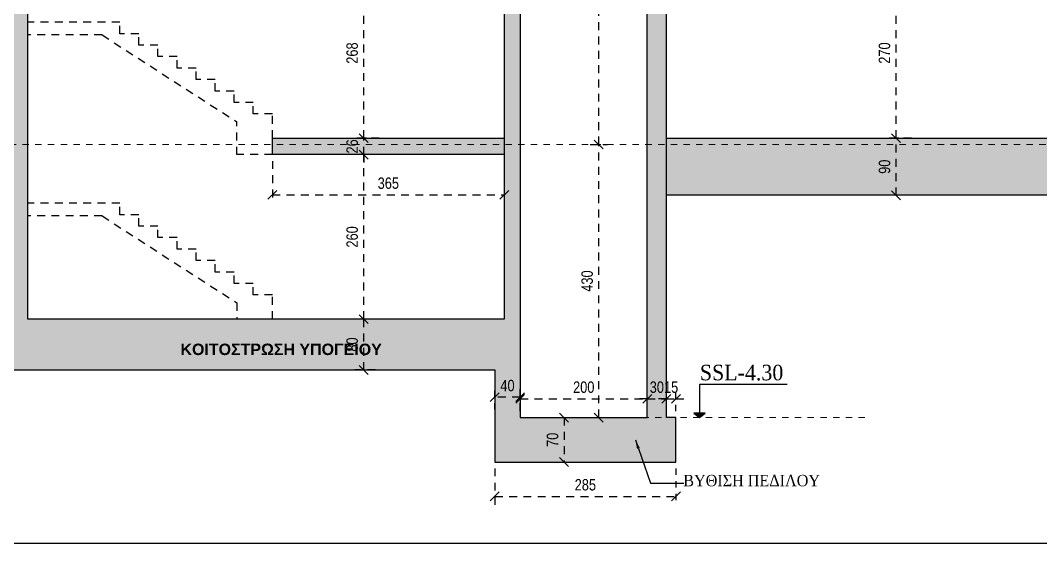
# Model space of a CAD drawing. Header units: millimetres. Extents: x -2171 to 1563, y -1758 to -1505.
# Drawn here: x 955.69 to 971.75, y -1630.9 to -1622.66 of the extents above; entities that cross this region are included whole.
import ezdxf
from ezdxf.enums import TextEntityAlignment as Align

# ---------------------------------------------------------------- set-up
doc = ezdxf.new("R2010")
doc.units = ezdxf.units.MM
doc.header["$PDMODE"] = 32
for name, pattern in [('DASHED2', [0.375, 0.25, -0.125]), ('DOT', [0.025, 0, -0.025]), ('HIDDEN', [0.375, 0.25, -0.125]), ('HIDDEN2', [0.1875, 0.125, -0.0625])]:
    doc.linetypes.add(name, pattern=pattern)
doc.layers.get('Defpoints').update_dxf_attribs({"color": 6})
for name, color, linetype in [('-S_TEXT', 3, 'Continuous'), ('AM_5', 7, 'Continuous'), ('Sect_Dim', 7, 'Continuous'), ('Sect_Fill', 7, 'Continuous'), ('Sect_Line_Bold', 7, 'Continuous'), ('STAIRS', 9, 'Continuous'), ('Text_Beam_Foundation', 7, 'Continuous')]:
    doc.layers.add(name, color=color, linetype=linetype)
doc.layers.add('A-ANNO-DIMS', color=1, linetype='Continuous', lineweight=9)
doc.styles.add('1-100', font='arial.ttf', dxfattribs={"width": 0.8})
doc.styles.add('S1TmsNwRmn11_b_934_161', font='times.ttf', dxfattribs={"width": 0.933629, "height": 0.001087})
doc.styles.get("Standard").update_dxf_attribs({"font": 'tahoma.ttf'})
doc.dimstyles.new('Copy of 1-100', dxfattribs={"dimtxt": 0.18, "dimasz": 0.14, "dimexe": 0.14, "dimexo": 0.1, "dimgap": 0.09, "dimtad": 1, "dimdec": 0, "dimlfac": 100, "dimrnd": 5, "dimzin": 5, "dimdsep": 46, "dimtxsty": '1-100', "dimblk": 'OBLIQUE', "dimcen": 0.09, "dimclrd": 1, "dimclre": 1, "dimclrt": 2, "dimadec": 0, "dimazin": 0, "dimtfac": 1, "dimtdec": 0, "dimtix": 1, "dimtmove": 2, "dimatfit": 3, "dimfxl": 5, "dimfxlon": 1, "dimtolj": 1, "dimtzin": 5, "dimarcsym": 0})

# ---------------------------------------------------------------- blocks, each defined once
blk = doc.blocks.new('_Oblique')
at = {"color": 0, "linetype": 'ByBlock', "lineweight": -2}
blk.add_line((-0.5, -0.5), (0.5, 0.5), dxfattribs=at)
blk = doc.blocks.new('*D917')
at = {"layer": 'AM_5', "color": 1, "linetype": 'DASHED2', "lineweight": -2, "ltscale": 0.5, "transparency": 16777216}
for p, q in [((961.095, -1624.514), (961.095, -1624.374)), ((961.095, -1624.774), (961.095, -1624.514)), ((961.095, -1624.774), (961.095, -1624.914))]:
    blk.add_line(p, q, dxfattribs=at)
at = {"layer": 'AM_5', "color": 1, "linetype": 'HIDDEN2', "lineweight": -2, "ltscale": 0.5, "transparency": 16777216}
blk.add_line((961.337, -1624.514), (960.955, -1624.514), dxfattribs=at)
at = {"layer": 'AM_5', "color": 1, "linetype": 'HIDDEN', "lineweight": -2, "ltscale": 0.5, "transparency": 16777216}
blk.add_line((961.287, -1624.774), (960.955, -1624.774), dxfattribs=at)
at = {"layer": 'Defpoints', "color": 0, "ltscale": 0.5, "transparency": 16777216}
for p in [(961.095, -1624.514), (961.437, -1624.514), (961.387, -1624.774)]:
    blk.add_point(p, dxfattribs=at)
at = {"layer": 'AM_5', "color": 1, "lineweight": -2, "ltscale": 0.5, "transparency": 16777216, "xscale": 0.14, "yscale": 0.14, "zscale": 0.14}
for p, rotation in [((961.095, -1624.514), 270), ((961.095, -1624.774), 90)]:
    blk.add_blockref('_Oblique', p, dxfattribs=dict(at, rotation=rotation))
at = {"layer": 'AM_5', "color": 2, "ltscale": 0.5, "transparency": 16777216, "insert": (960.913, -1624.644), "char_height": 0.18, "attachment_point": 5, "rotation": 90, "style": '1-100'}
blk.add_mtext('\\A1;26', dxfattribs=at)
blk = doc.blocks.new('*D918')
at = {"layer": 'AM_5', "color": 1, "linetype": 'HIDDEN2', "lineweight": -2, "ltscale": 0.5, "transparency": 16777216}
blk.add_line((961.195, -1621.834), (960.955, -1621.834), dxfattribs=at)
at = {"layer": 'AM_5', "color": 1, "linetype": 'DASHED2', "lineweight": -2, "ltscale": 0.5, "transparency": 16777216}
blk.add_line((961.095, -1624.514), (961.095, -1621.834), dxfattribs=at)
at = {"layer": 'AM_5', "color": 1, "linetype": 'HIDDEN', "lineweight": -2, "ltscale": 0.5, "transparency": 16777216}
blk.add_line((961.337, -1624.514), (960.955, -1624.514), dxfattribs=at)
at = {"layer": 'Defpoints', "color": 0, "ltscale": 0.5, "transparency": 16777216}
for p in [(961.095, -1621.834), (961.295, -1621.834), (961.437, -1624.514)]:
    blk.add_point(p, dxfattribs=at)
at = {"layer": 'AM_5', "color": 1, "lineweight": -2, "ltscale": 0.5, "transparency": 16777216, "xscale": 0.14, "yscale": 0.14, "zscale": 0.14}
for p, rotation in [((961.095, -1621.834), 90), ((961.095, -1624.514), 270)]:
    blk.add_blockref('_Oblique', p, dxfattribs=dict(at, rotation=rotation))
at = {"layer": 'AM_5', "color": 2, "ltscale": 0.5, "transparency": 16777216, "insert": (960.913, -1623.174), "char_height": 0.18, "attachment_point": 5, "rotation": 90, "style": '1-100'}
blk.add_mtext('\\A1;268', dxfattribs=at)
blk = doc.blocks.new('*D1007')
at = {"layer": 'AM_5', "color": 1, "linetype": 'HIDDEN', "lineweight": -2, "ltscale": 0.5, "transparency": 16777216}
blk.add_line((963.657, -1628.914), (964.388, -1628.914), dxfattribs=at)
at = {"layer": 'AM_5', "color": 1, "linetype": 'DASHED2', "lineweight": -2, "ltscale": 0.5, "transparency": 16777216}
blk.add_line((964.248, -1628.914), (964.248, -1629.614), dxfattribs=at)
at = {"layer": 'AM_5', "color": 1, "linetype": 'HIDDEN2', "lineweight": -2, "ltscale": 0.5, "transparency": 16777216}
blk.add_line((964.1, -1629.614), (964.388, -1629.614), dxfattribs=at)
at = {"layer": 'Defpoints', "color": 0, "ltscale": 0.5, "transparency": 16777216}
for p in [(963.557, -1628.914), (964, -1629.614), (964.248, -1629.614)]:
    blk.add_point(p, dxfattribs=at)
at = {"layer": 'AM_5', "color": 1, "lineweight": -2, "ltscale": 0.5, "transparency": 16777216, "xscale": 0.14, "yscale": 0.14, "zscale": 0.14}
for p, rotation in [((964.248, -1628.914), 90), ((964.248, -1629.614), 270)]:
    blk.add_blockref('_Oblique', p, dxfattribs=dict(at, rotation=rotation))
at = {"layer": 'AM_5', "color": 2, "ltscale": 0.5, "transparency": 16777216, "insert": (964.066, -1629.264), "char_height": 0.18, "attachment_point": 5, "rotation": 90, "style": '1-100'}
blk.add_mtext('\\A1;70', dxfattribs=at)
blk = doc.blocks.new('*D1008')
at = {"layer": 'AM_5', "color": 1, "linetype": 'HIDDEN', "lineweight": -2, "ltscale": 0.5, "transparency": 16777216}
blk.add_line((963.157, -1629.714), (963.157, -1630.294), dxfattribs=at)
at = {"layer": 'AM_5', "color": 1, "linetype": 'HIDDEN2', "lineweight": -2, "ltscale": 0.5, "transparency": 16777216}
blk.add_line((966.007, -1629.714), (966.007, -1630.294), dxfattribs=at)
at = {"layer": 'AM_5', "color": 1, "linetype": 'DASHED2', "lineweight": -2, "ltscale": 0.5, "transparency": 16777216}
blk.add_line((963.157, -1630.154), (966.007, -1630.154), dxfattribs=at)
at = {"layer": 'Defpoints', "color": 0, "ltscale": 0.5, "transparency": 16777216}
for p in [(963.157, -1629.614), (966.007, -1629.614), (966.007, -1630.154)]:
    blk.add_point(p, dxfattribs=at)
at = {"layer": 'AM_5', "color": 1, "lineweight": -2, "ltscale": 0.5, "transparency": 16777216, "xscale": 0.14, "yscale": 0.14, "zscale": 0.14, "rotation": 180}
blk.add_blockref('_Oblique', (963.157, -1630.154), dxfattribs=at)
at = {"layer": 'AM_5', "color": 1, "lineweight": -2, "ltscale": 0.5, "transparency": 16777216, "xscale": 0.14, "yscale": 0.14, "zscale": 0.14}
blk.add_blockref('_Oblique', (966.007, -1630.154), dxfattribs=at)
at = {"layer": 'AM_5', "color": 2, "ltscale": 0.5, "transparency": 16777216, "insert": (964.582, -1629.973), "char_height": 0.18, "attachment_point": 5, "style": '1-100'}
blk.add_mtext('\\A1;285', dxfattribs=at)
blk = doc.blocks.new('*D2197')
at = {"layer": 'AM_5', "color": 1, "linetype": 'HIDDEN2', "lineweight": -2, "ltscale": 0.5, "transparency": 16777216}
blk.add_line((961.28, -1627.364), (960.955, -1627.364), dxfattribs=at)
at = {"layer": 'AM_5', "color": 1, "linetype": 'DASHED2', "lineweight": -2, "ltscale": 0.5, "transparency": 16777216}
blk.add_line((961.095, -1628.164), (961.095, -1627.364), dxfattribs=at)
at = {"layer": 'AM_5', "color": 1, "linetype": 'HIDDEN', "lineweight": -2, "ltscale": 0.5, "transparency": 16777216}
blk.add_line((961.28, -1628.164), (960.955, -1628.164), dxfattribs=at)
at = {"layer": 'Defpoints', "color": 0, "ltscale": 0.5, "transparency": 16777216}
for p in [(961.095, -1627.364), (961.38, -1627.364), (961.38, -1628.164)]:
    blk.add_point(p, dxfattribs=at)
at = {"layer": 'AM_5', "color": 1, "lineweight": -2, "ltscale": 0.5, "transparency": 16777216, "xscale": 0.14, "yscale": 0.14, "zscale": 0.14}
for p, rotation in [((961.095, -1627.364), 90), ((961.095, -1628.164), 270)]:
    blk.add_blockref('_Oblique', p, dxfattribs=dict(at, rotation=rotation))
at = {"layer": 'AM_5', "color": 2, "ltscale": 0.5, "transparency": 16777216, "insert": (960.913, -1627.764), "char_height": 0.18, "attachment_point": 5, "rotation": 90, "style": '1-100'}
blk.add_mtext('\\A1;80', dxfattribs=at)
blk = doc.blocks.new('*D1010')
at = {"layer": 'AM_5', "color": 1, "linetype": 'HIDDEN2', "lineweight": -2, "ltscale": 0.5, "transparency": 16777216}
blk.add_line((961.287, -1624.774), (960.955, -1624.774), dxfattribs=at)
at = {"layer": 'AM_5', "color": 1, "linetype": 'DASHED2', "lineweight": -2, "ltscale": 0.5, "transparency": 16777216}
blk.add_line((961.095, -1627.364), (961.095, -1624.774), dxfattribs=at)
at = {"layer": 'AM_5', "color": 1, "linetype": 'HIDDEN', "lineweight": -2, "ltscale": 0.5, "transparency": 16777216}
blk.add_line((961.28, -1627.364), (960.955, -1627.364), dxfattribs=at)
at = {"layer": 'Defpoints', "color": 0, "ltscale": 0.5, "transparency": 16777216}
for p in [(961.095, -1624.774), (961.387, -1624.774), (961.38, -1627.364)]:
    blk.add_point(p, dxfattribs=at)
at = {"layer": 'AM_5', "color": 1, "lineweight": -2, "ltscale": 0.5, "transparency": 16777216, "xscale": 0.14, "yscale": 0.14, "zscale": 0.14}
for p, rotation in [((961.095, -1624.774), 90), ((961.095, -1627.364), 270)]:
    blk.add_blockref('_Oblique', p, dxfattribs=dict(at, rotation=rotation))
at = {"layer": 'AM_5', "color": 2, "ltscale": 0.5, "transparency": 16777216, "insert": (960.913, -1626.069), "char_height": 0.18, "attachment_point": 5, "rotation": 90, "style": '1-100'}
blk.add_mtext('\\A1;260', dxfattribs=at)
blk = doc.blocks.new('*D2198')
at = {"layer": 'AM_5', "color": 1, "linetype": 'HIDDEN2', "lineweight": -2, "ltscale": 0.5, "transparency": 16777216}
blk.add_line((969.714, -1624.514), (969.332, -1624.514), dxfattribs=at)
at = {"layer": 'AM_5', "color": 1, "linetype": 'DASHED2', "lineweight": -2, "ltscale": 0.5, "transparency": 16777216}
blk.add_line((969.472, -1625.414), (969.472, -1624.514), dxfattribs=at)
at = {"layer": 'AM_5', "color": 1, "linetype": 'HIDDEN', "lineweight": -2, "ltscale": 0.5, "transparency": 16777216}
blk.add_line((969.664, -1625.414), (969.332, -1625.414), dxfattribs=at)
at = {"layer": 'Defpoints', "color": 0, "ltscale": 0.5, "transparency": 16777216}
for p in [(969.472, -1624.514), (969.814, -1624.514), (969.764, -1625.414)]:
    blk.add_point(p, dxfattribs=at)
at = {"layer": 'AM_5', "color": 1, "lineweight": -2, "ltscale": 0.5, "transparency": 16777216, "xscale": 0.14, "yscale": 0.14, "zscale": 0.14}
for p, rotation in [((969.472, -1624.514), 90), ((969.472, -1625.414), 270)]:
    blk.add_blockref('_Oblique', p, dxfattribs=dict(at, rotation=rotation))
at = {"layer": 'AM_5', "color": 2, "ltscale": 0.5, "transparency": 16777216, "insert": (969.29, -1624.964), "char_height": 0.18, "attachment_point": 5, "rotation": 90, "style": '1-100'}
blk.add_mtext('\\A1;90', dxfattribs=at)
blk = doc.blocks.new('*D1011')
at = {"layer": 'AM_5', "color": 1, "linetype": 'HIDDEN2', "lineweight": -2, "ltscale": 0.5, "transparency": 16777216}
blk.add_line((969.571, -1621.834), (969.332, -1621.834), dxfattribs=at)
at = {"layer": 'AM_5', "color": 1, "linetype": 'DASHED2', "lineweight": -2, "ltscale": 0.5, "transparency": 16777216}
blk.add_line((969.472, -1624.514), (969.472, -1621.834), dxfattribs=at)
at = {"layer": 'AM_5', "color": 1, "linetype": 'HIDDEN', "lineweight": -2, "ltscale": 0.5, "transparency": 16777216}
blk.add_line((969.714, -1624.514), (969.332, -1624.514), dxfattribs=at)
at = {"layer": 'Defpoints', "color": 0, "ltscale": 0.5, "transparency": 16777216}
for p in [(969.472, -1621.834), (969.671, -1621.834), (969.814, -1624.514)]:
    blk.add_point(p, dxfattribs=at)
at = {"layer": 'AM_5', "color": 1, "lineweight": -2, "ltscale": 0.5, "transparency": 16777216, "xscale": 0.14, "yscale": 0.14, "zscale": 0.14}
for p, rotation in [((969.472, -1621.834), 90), ((969.472, -1624.514), 270)]:
    blk.add_blockref('_Oblique', p, dxfattribs=dict(at, rotation=rotation))
at = {"layer": 'AM_5', "color": 2, "ltscale": 0.5, "transparency": 16777216, "insert": (969.29, -1623.174), "char_height": 0.18, "attachment_point": 5, "rotation": 90, "style": '1-100'}
blk.add_mtext('\\A1;270', dxfattribs=at)
blk = doc.blocks.new('*D1026')
at = {"layer": 'AM_5', "color": 1, "linetype": 'HIDDEN2', "lineweight": -2, "ltscale": 0.5, "transparency": 16777216}
blk.add_line((964.657, -1624.614), (964.933, -1624.614), dxfattribs=at)
at = {"layer": 'AM_5', "color": 1, "linetype": 'DASHED2', "lineweight": -2, "ltscale": 0.5, "transparency": 16777216}
blk.add_line((964.793, -1628.914), (964.793, -1624.614), dxfattribs=at)
at = {"layer": 'AM_5', "color": 1, "linetype": 'HIDDEN', "lineweight": -2, "ltscale": 0.5, "transparency": 16777216}
blk.add_line((964.657, -1628.914), (964.933, -1628.914), dxfattribs=at)
at = {"layer": 'Defpoints', "color": 0, "ltscale": 0.5, "transparency": 16777216}
for p in [(964.557, -1624.614), (964.793, -1624.614), (964.557, -1628.914)]:
    blk.add_point(p, dxfattribs=at)
at = {"layer": 'AM_5', "color": 1, "lineweight": -2, "ltscale": 0.5, "transparency": 16777216, "xscale": 0.14, "yscale": 0.14, "zscale": 0.14}
for p, rotation in [((964.793, -1624.614), 90), ((964.793, -1628.914), 270)]:
    blk.add_blockref('_Oblique', p, dxfattribs=dict(at, rotation=rotation))
at = {"layer": 'AM_5', "color": 2, "ltscale": 0.5, "transparency": 16777216, "insert": (964.611, -1626.764), "char_height": 0.18, "attachment_point": 5, "rotation": 90, "style": '1-100'}
blk.add_mtext('\\A1;430', dxfattribs=at)
blk = doc.blocks.new('*D1027')
at = {"layer": 'AM_5', "color": 1, "linetype": 'HIDDEN2', "lineweight": -2, "ltscale": 0.5, "transparency": 16777216}
blk.add_line((964.523, -1596.264), (964.933, -1596.264), dxfattribs=at)
at = {"layer": 'AM_5', "color": 1, "linetype": 'DASHED2', "lineweight": -2, "ltscale": 0.5, "transparency": 16777216}
blk.add_line((964.793, -1624.614), (964.793, -1596.264), dxfattribs=at)
at = {"layer": 'AM_5', "color": 1, "linetype": 'HIDDEN', "lineweight": -2, "ltscale": 0.5, "transparency": 16777216}
blk.add_line((964.657, -1624.614), (964.933, -1624.614), dxfattribs=at)
at = {"layer": 'Defpoints', "color": 0, "ltscale": 0.5, "transparency": 16777216}
for p in [(964.423, -1596.264), (964.793, -1596.264), (964.557, -1624.614)]:
    blk.add_point(p, dxfattribs=at)
at = {"layer": 'AM_5', "color": 1, "lineweight": -2, "ltscale": 0.5, "transparency": 16777216, "xscale": 0.14, "yscale": 0.14, "zscale": 0.14}
for p, rotation in [((964.793, -1596.264), 90), ((964.793, -1624.614), 270)]:
    blk.add_blockref('_Oblique', p, dxfattribs=dict(at, rotation=rotation))
at = {"layer": 'AM_5', "color": 2, "ltscale": 0.5, "transparency": 16777216, "insert": (964.611, -1610.439), "char_height": 0.18, "attachment_point": 5, "rotation": 90, "style": '1-100'}
blk.add_mtext('\\A1;2835', dxfattribs=at)
blk = doc.blocks.new('*D1036')
at = {"layer": 'AM_5', "color": 1, "linetype": 'HIDDEN', "lineweight": -2, "ltscale": 0.5, "transparency": 16777216}
blk.add_line((959.657, -1624.874), (959.657, -1625.546), dxfattribs=at)
at = {"layer": 'AM_5', "color": 1, "linetype": 'HIDDEN2', "lineweight": -2, "ltscale": 0.5, "transparency": 16777216}
blk.add_line((963.307, -1624.874), (963.307, -1625.546), dxfattribs=at)
at = {"layer": 'AM_5', "color": 1, "linetype": 'DASHED2', "lineweight": -2, "ltscale": 0.5, "transparency": 16777216}
blk.add_line((959.657, -1625.406), (963.307, -1625.406), dxfattribs=at)
at = {"layer": 'Defpoints', "color": 0, "ltscale": 0.5, "transparency": 16777216}
for p in [(959.657, -1624.774), (963.307, -1624.774), (963.307, -1625.406)]:
    blk.add_point(p, dxfattribs=at)
at = {"layer": 'AM_5', "color": 1, "lineweight": -2, "ltscale": 0.5, "transparency": 16777216, "xscale": 0.14, "yscale": 0.14, "zscale": 0.14, "rotation": 180}
blk.add_blockref('_Oblique', (959.657, -1625.406), dxfattribs=at)
at = {"layer": 'AM_5', "color": 1, "lineweight": -2, "ltscale": 0.5, "transparency": 16777216, "xscale": 0.14, "yscale": 0.14, "zscale": 0.14}
blk.add_blockref('_Oblique', (963.307, -1625.406), dxfattribs=at)
at = {"layer": 'AM_5', "color": 2, "ltscale": 0.5, "transparency": 16777216, "insert": (961.482, -1625.224), "char_height": 0.18, "attachment_point": 5, "style": '1-100'}
blk.add_mtext('\\A1;365', dxfattribs=at)
blk = doc.blocks.new('*D2195')
at = {"layer": 'AM_5', "color": 1, "linetype": 'HIDDEN2', "lineweight": -2, "ltscale": 0.5, "transparency": 16777216}
blk.add_line((963.157, -1628.789), (963.157, -1628.453), dxfattribs=at)
at = {"layer": 'AM_5', "color": 1, "linetype": 'HIDDEN', "lineweight": -2, "ltscale": 0.5, "transparency": 16777216}
blk.add_line((963.557, -1628.814), (963.557, -1628.453), dxfattribs=at)
at = {"layer": 'AM_5', "color": 1, "linetype": 'DASHED2', "lineweight": -2, "ltscale": 0.5, "transparency": 16777216}
blk.add_line((963.557, -1628.593), (963.157, -1628.593), dxfattribs=at)
at = {"layer": 'Defpoints', "color": 0, "ltscale": 0.5, "transparency": 16777216}
for p in [(963.157, -1628.593), (963.157, -1628.889), (963.557, -1628.914)]:
    blk.add_point(p, dxfattribs=at)
at = {"layer": 'AM_5', "color": 1, "lineweight": -2, "ltscale": 0.5, "transparency": 16777216, "xscale": 0.14, "yscale": 0.14, "zscale": 0.14, "rotation": 180}
blk.add_blockref('_Oblique', (963.157, -1628.593), dxfattribs=at)
at = {"layer": 'AM_5', "color": 1, "lineweight": -2, "ltscale": 0.5, "transparency": 16777216, "xscale": 0.14, "yscale": 0.14, "zscale": 0.14}
blk.add_blockref('_Oblique', (963.557, -1628.593), dxfattribs=at)
at = {"layer": 'AM_5', "color": 2, "ltscale": 0.5, "transparency": 16777216, "insert": (963.357, -1628.411), "char_height": 0.18, "attachment_point": 5, "style": '1-100'}
blk.add_mtext('\\A1;40', dxfattribs=at)
blk = doc.blocks.new('*D1616')
at = {"layer": 'AM_5', "color": 1, "linetype": 'HIDDEN', "lineweight": -2, "ltscale": 0.5, "transparency": 16777216}
blk.add_line((963.557, -1628.814), (963.557, -1628.478), dxfattribs=at)
at = {"layer": 'AM_5', "color": 1, "linetype": 'HIDDEN2', "lineweight": -2, "ltscale": 0.5, "transparency": 16777216}
blk.add_line((965.557, -1628.814), (965.557, -1628.478), dxfattribs=at)
at = {"layer": 'AM_5', "color": 1, "linetype": 'DASHED2', "lineweight": -2, "ltscale": 0.5, "transparency": 16777216}
blk.add_line((963.557, -1628.618), (965.557, -1628.618), dxfattribs=at)
at = {"layer": 'Defpoints', "color": 0, "ltscale": 0.5, "transparency": 16777216}
for p in [(965.557, -1628.618), (963.557, -1628.914), (965.557, -1628.914)]:
    blk.add_point(p, dxfattribs=at)
at = {"layer": 'AM_5', "color": 1, "lineweight": -2, "ltscale": 0.5, "transparency": 16777216, "xscale": 0.14, "yscale": 0.14, "zscale": 0.14, "rotation": 180}
blk.add_blockref('_Oblique', (963.557, -1628.618), dxfattribs=at)
at = {"layer": 'AM_5', "color": 1, "lineweight": -2, "ltscale": 0.5, "transparency": 16777216, "xscale": 0.14, "yscale": 0.14, "zscale": 0.14}
blk.add_blockref('_Oblique', (965.557, -1628.618), dxfattribs=at)
at = {"layer": 'AM_5', "color": 2, "ltscale": 0.5, "transparency": 16777216, "insert": (964.557, -1628.436), "char_height": 0.18, "attachment_point": 5, "style": '1-100'}
blk.add_mtext('\\A1;200', dxfattribs=at)
blk = doc.blocks.new('*D2196')
at = {"layer": 'AM_5', "color": 1, "linetype": 'HIDDEN', "lineweight": -2, "ltscale": 0.5, "transparency": 16777216}
blk.add_line((965.557, -1628.814), (965.557, -1628.478), dxfattribs=at)
at = {"layer": 'AM_5', "color": 1, "linetype": 'HIDDEN2', "lineweight": -2, "ltscale": 0.5, "transparency": 16777216}
blk.add_line((965.857, -1628.814), (965.857, -1628.478), dxfattribs=at)
at = {"layer": 'AM_5', "color": 1, "linetype": 'DASHED2', "lineweight": -2, "ltscale": 0.5, "transparency": 16777216}
for p, q in [((965.557, -1628.618), (965.417, -1628.618)), ((965.557, -1628.618), (965.857, -1628.618)), ((965.857, -1628.618), (965.997, -1628.618))]:
    blk.add_line(p, q, dxfattribs=at)
at = {"layer": 'Defpoints', "color": 0, "ltscale": 0.5, "transparency": 16777216}
for p in [(965.857, -1628.618), (965.557, -1628.914), (965.857, -1628.914)]:
    blk.add_point(p, dxfattribs=at)
at = {"layer": 'AM_5', "color": 1, "lineweight": -2, "ltscale": 0.5, "transparency": 16777216, "xscale": 0.14, "yscale": 0.14, "zscale": 0.14}
blk.add_blockref('_Oblique', (965.557, -1628.618), dxfattribs=at)
at = {"layer": 'AM_5', "color": 1, "lineweight": -2, "ltscale": 0.5, "transparency": 16777216, "xscale": 0.14, "yscale": 0.14, "zscale": 0.14, "rotation": 180}
blk.add_blockref('_Oblique', (965.857, -1628.618), dxfattribs=at)
at = {"layer": 'AM_5', "color": 2, "ltscale": 0.5, "transparency": 16777216, "insert": (965.707, -1628.436), "char_height": 0.18, "attachment_point": 5, "style": '1-100'}
blk.add_mtext('\\A1;30', dxfattribs=at)
blk = doc.blocks.new('*D1617')
at = {"layer": 'AM_5', "color": 1, "linetype": 'HIDDEN', "lineweight": -2, "ltscale": 0.5, "transparency": 16777216}
blk.add_line((965.857, -1628.814), (965.857, -1628.478), dxfattribs=at)
at = {"layer": 'AM_5', "color": 1, "linetype": 'HIDDEN2', "lineweight": -2, "ltscale": 0.5, "transparency": 16777216}
blk.add_line((966.007, -1628.814), (966.007, -1628.478), dxfattribs=at)
at = {"layer": 'AM_5', "color": 1, "linetype": 'DASHED2', "lineweight": -2, "ltscale": 0.5, "transparency": 16777216}
for p, q in [((965.857, -1628.618), (965.717, -1628.618)), ((965.857, -1628.618), (966.007, -1628.618)), ((966.007, -1628.618), (966.147, -1628.618))]:
    blk.add_line(p, q, dxfattribs=at)
at = {"layer": 'Defpoints', "color": 0, "ltscale": 0.5, "transparency": 16777216}
for p in [(966.007, -1628.618), (965.857, -1628.914), (966.007, -1628.914)]:
    blk.add_point(p, dxfattribs=at)
at = {"layer": 'AM_5', "color": 1, "lineweight": -2, "ltscale": 0.5, "transparency": 16777216, "xscale": 0.14, "yscale": 0.14, "zscale": 0.14}
blk.add_blockref('_Oblique', (965.857, -1628.618), dxfattribs=at)
at = {"layer": 'AM_5', "color": 1, "lineweight": -2, "ltscale": 0.5, "transparency": 16777216, "xscale": 0.14, "yscale": 0.14, "zscale": 0.14, "rotation": 180}
blk.add_blockref('_Oblique', (966.007, -1628.618), dxfattribs=at)
at = {"layer": 'AM_5', "color": 2, "ltscale": 0.5, "transparency": 16777216, "insert": (965.932, -1628.436), "char_height": 0.18, "attachment_point": 5, "style": '1-100'}
blk.add_mtext('\\A1;15', dxfattribs=at)

msp = doc.modelspace()

# ---------------------------------------------------------------- hatches: boundary and pattern name
at = {"layer": 'Sect_Dim'}
msp.add_hatch(color=9, dxfattribs=at).paths.add_polyline_path([(966.4659, -1628.8439), (966.2909, -1628.8439), (966.3784, -1628.9139)])
at = {"layer": 'Sect_Fill', "ltscale": 0.5, "transparency": 33554572}
h = msp.add_hatch(color=7, dxfattribs=at)
h.dxf.hatch_style = 1
h.paths.add_polyline_path([(963.5572, -1596.2639), (963.5572, -1628.9139), (965.5572, -1628.9139), (965.5572, -1596.2639)], flags=16)
h.paths.add_polyline_path([(966.0072, -1629.6139), (966.0072, -1628.9139), (965.8572, -1628.9139), (965.8572, -1596.0639), (963.3072, -1596.0639), (963.3072, -1627.3639), (955.8073, -1627.3639), (955.8073, -1597.2639), (955.5072, -1597.2639), (955.5072, -1628.1639), (963.1572, -1628.1639), (963.1572, -1629.6139)])
at = {"layer": 'Sect_Fill'}
for points in [[(959.6573, -1624.5139), (963.3072, -1624.5139), (963.3072, -1624.7739), (959.6573, -1624.7739)], [(965.8572, -1624.5139), (982.5675, -1624.5139), (982.5675, -1625.4139), (965.8572, -1625.4139)]]:
    msp.add_hatch(color=253, dxfattribs=at).paths.add_polyline_path(points)

# ---------------------------------------------------------------- linework, layer by layer
at = {"layer": '-S_TEXT', "ltscale": 5}
msp.add_lwpolyline([(929.652, -1590.8537), (987.7995, -1590.8537), (987.7995, -1630.8984), (929.652, -1630.8984)], close=True, dxfattribs=at)
at = {"layer": 'A-ANNO-DIMS', "color": 94, "linetype": 'DOT', "ltscale": 1.5}
for p, q in [((987.4259, -1624.6139), (930.0451, -1624.6139)), ((968.9799, -1628.9139), (965.4409, -1628.9139))]:
    msp.add_line(p, q, dxfattribs=at)
at = {"layer": 'Sect_Dim', "color": 7}
for points in [[(967.7598, -1628.3939), (966.3784, -1628.3939)], [(966.3784, -1628.3939), (966.3784, -1628.8439)]]:
    msp.add_lwpolyline(points, dxfattribs=at)
msp.add_lwpolyline([(966.4659, -1628.8439), (966.2909, -1628.8439), (966.3784, -1628.9139)], close=True, dxfattribs=at)
at = {"layer": 'Sect_Line_Bold', "color": 94}
msp.add_lwpolyline([(966.0072, -1629.6139), (966.0072, -1628.9139), (965.8572, -1628.9139), (965.8572, -1596.0639), (963.3072, -1596.0639), (963.3072, -1627.3639), (955.8073, -1627.3639), (955.8073, -1597.2639), (955.5072, -1597.2639), (955.5072, -1628.1639), (963.1572, -1628.1639), (963.1572, -1629.6139), (966.0072, -1629.6139)], dxfattribs=at)
at = {"layer": 'Sect_Line_Bold', "color": 94, "ltscale": 0.5}
for points in [[(963.5572, -1596.2639), (963.5572, -1628.9139), (965.5572, -1628.9139), (965.5572, -1596.2639)], [(959.6573, -1624.5139), (963.3072, -1624.5139), (963.3072, -1624.7739), (959.6573, -1624.7739)], [(965.8572, -1624.5139), (982.5675, -1624.5139), (982.5675, -1625.4139), (965.8572, -1625.4139)]]:
    msp.add_lwpolyline(points, close=True, dxfattribs=at)
at = {"layer": 'STAIRS', "linetype": 'HIDDEN2'}
for p, q in [((957.2573, -1622.6889), (955.8073, -1622.6889)), ((957.2573, -1622.8695), (957.2573, -1622.6889)), ((956.9797, -1622.8889), (955.8073, -1622.8889)), ((956.9797, -1622.8889), (959.0973, -1624.2562)), ((957.5573, -1622.8695), (957.2573, -1622.8695)), ((957.5573, -1623.05), (957.5573, -1622.8695)), ((957.8572, -1623.05), (957.5573, -1623.05)), ((957.8572, -1623.2306), (957.8572, -1623.05)), ((958.1572, -1623.2306), (957.8572, -1623.2306)), ((958.1572, -1623.4112), (958.1572, -1623.2306)), ((958.4572, -1623.4112), (958.1572, -1623.4112)), ((958.4572, -1623.5917), (958.4572, -1623.4112)), ((958.7572, -1623.5917), (958.4572, -1623.5917)), ((958.7572, -1623.7723), (958.7572, -1623.5917)), ((959.0572, -1623.7723), (958.7572, -1623.7723)), ((959.0572, -1623.9528), (959.0572, -1623.7723)), ((959.3572, -1623.9528), (959.0572, -1623.9528)), ((959.3572, -1624.1334), (959.3572, -1623.9528)), ((959.6573, -1624.1334), (959.3572, -1624.1334)), ((959.6573, -1624.5139), (959.6573, -1624.1334)), ((957.2573, -1625.5389), (955.8073, -1625.5389)), ((957.2573, -1625.7195), (957.2573, -1625.5389)), ((956.9797, -1625.7389), (955.8073, -1625.7389)), ((956.9797, -1625.7389), (959.0973, -1627.1062)), ((957.5573, -1625.7195), (957.2573, -1625.7195)), ((957.5573, -1625.9), (957.5573, -1625.7195)), ((957.8572, -1625.9), (957.5573, -1625.9)), ((957.8572, -1626.0806), (957.8572, -1625.9)), ((958.1572, -1626.0806), (957.8572, -1626.0806)), ((958.1572, -1626.2612), (958.1572, -1626.0806)), ((958.4572, -1626.2612), (958.1572, -1626.2612)), ((958.4572, -1626.4417), (958.4572, -1626.2612)), ((958.7572, -1626.4417), (958.4572, -1626.4417)), ((958.7572, -1626.6223), (958.7572, -1626.4417)), ((959.0572, -1626.6223), (958.7572, -1626.6223)), ((959.0572, -1626.8028), (959.0572, -1626.6223)), ((959.3572, -1626.8028), (959.0572, -1626.8028)), ((959.3572, -1626.9834), (959.3572, -1626.8028)), ((959.6573, -1626.9834), (959.3572, -1626.9834)), ((959.6573, -1627.3639), (959.6573, -1626.9834)), ((959.0973, -1627.1062), (959.0973, -1627.3639))]:
    msp.add_line(p, q, dxfattribs=at)
msp.add_lwpolyline([(959.6573, -1624.7739), (959.0973, -1624.7739), (959.0973, -1624.2562)], dxfattribs=at)

# ---------------------------------------------------------------- texts
at = {"layer": '-S_TEXT', "insert": (961.3798, -1627.7496), "char_height": 0.18, "attachment_point": 3}
msp.add_mtext_dynamic_manual_height_columns('\\A1;{\\fArial|b1|i0|c161|p34;ΚΟΙΤΟΣΤΡΩΣΗ\\fArial|b1|i0|c0|p34; \\fArial|b1|i0|c161|p34;ΥΠΟΓΕΙΟΥ}', width=4.2167, gutter_width=1.2, heights=[0.4199], dxfattribs=at)
at = {"layer": 'Sect_Dim', "color": 7, "style": 'S1TmsNwRmn11_b_934_161', "width": 0.933629}
msp.add_text('SSL-4.30', height=0.24469, dxfattribs=at).set_placement((966.3838, -1628.2045), align=Align.MIDDLE_LEFT)
at = {"layer": 'Text_Beam_Foundation', "color": 3, "linetype": 'Continuous', "ltscale": 0.5, "style": 'S1TmsNwRmn11_b_934_161', "width": 0.933629}
msp.add_text('ΒΥΘΙΣΗ ΠΕΔΙΛΟΥ', height=0.18, dxfattribs=at).set_placement((966.1232, -1629.9957))

# ---------------------------------------------------------------- dimensions: what is measured, and where the dimension line sits
at = {"layer": 'AM_5', "color": 7, "ltscale": 0.5}
for base, p1, p2, picture, middle in [((964.7934, -1596.2639), (964.5572, -1624.6139), (964.4227, -1596.2639), '*D1027', (964.6115, -1610.4389)), ((964.7934, -1624.6139), (964.5572, -1628.9139), (964.5572, -1624.6139), '*D1026', (964.6115, -1626.7639)), ((964.2477, -1629.6139), (963.5572, -1628.9139), (964.0001, -1629.6139), '*D1007', (964.0658, -1629.2639))]:
    dim = msp.add_linear_dim(base=base, p1=p1, p2=p2, angle=90, dimstyle='Copy of 1-100', dxfattribs=at)
    dim.commit()
    dim.dimension.update_dxf_attribs({"geometry": picture, "text_midpoint": middle})
at = {"layer": 'AM_5', "ltscale": 0.5}
for base, p1, p2, picture, middle in [((961.0949, -1621.8339), (961.4374, -1624.5139), (961.2948, -1621.8339), '*D918', (960.913, -1623.1739)), ((961.0949, -1624.5139), (961.3874, -1624.7739), (961.4374, -1624.5139), '*D917', (960.913, -1624.6439)), ((969.4716, -1624.5139), (969.764, -1625.4139), (969.814, -1624.5139), '*D2198', (969.2897, -1624.9639))]:
    dim = msp.add_linear_dim(base=base, p1=p1, p2=p2, angle=90, dimstyle='Copy of 1-100', override={"dimrnd": 0.1}, dxfattribs=at)
    dim.commit()
    dim.dimension.update_dxf_attribs({"geometry": picture, "text_midpoint": middle})
for base, p1, p2, picture, middle in [((969.4716, -1621.8339), (969.814, -1624.5139), (969.6715, -1621.8339), '*D1011', (969.2897, -1623.1739)), ((961.0949, -1624.7739), (961.3795, -1627.3639), (961.3874, -1624.7739), '*D1010', (960.913, -1626.0689)), ((961.0949, -1627.3639), (961.3795, -1628.1639), (961.3795, -1627.3639), '*D2197', (960.913, -1627.7639))]:
    dim = msp.add_linear_dim(base=base, p1=p1, p2=p2, angle=90, dimstyle='Copy of 1-100', dxfattribs=at)
    dim.commit()
    dim.dimension.update_dxf_attribs({"geometry": picture, "text_midpoint": middle})
at = {"layer": 'AM_5', "color": 1, "ltscale": 0.5}
dim = msp.add_linear_dim(base=(963.3072, -1625.4063), p1=(959.6573, -1624.7739), p2=(963.3072, -1624.7739), dimstyle='Copy of 1-100', dxfattribs=at)
dim.commit()
dim.dimension.update_dxf_attribs({"geometry": '*D1036', "text_midpoint": (961.4822, -1625.2243)})
at = {"layer": 'AM_5', "color": 253, "ltscale": 0.5}
for base, p1, p2, picture, middle in [((963.1572, -1628.5927), (963.5572, -1628.9139), (963.1572, -1628.8889), '*D2195', (963.3572, -1628.4108)), ((965.5572, -1628.6177), (963.5572, -1628.9139), (965.5572, -1628.9139), '*D1616', (964.5572, -1628.4358)), ((965.8572, -1628.6177), (965.5572, -1628.9139), (965.8572, -1628.9139), '*D2196', (965.7072, -1628.4357)), ((966.0072, -1628.6177), (965.8572, -1628.9139), (966.0072, -1628.9139), '*D1617', (965.9322, -1628.4358))]:
    dim = msp.add_linear_dim(base=base, p1=p1, p2=p2, dimstyle='Copy of 1-100', dxfattribs=at)
    dim.commit()
    dim.dimension.update_dxf_attribs({"geometry": picture, "text_midpoint": middle})
at = {"layer": 'AM_5', "color": 7, "ltscale": 0.5}
dim = msp.add_linear_dim(base=(966.0072, -1630.1544), p1=(963.1572, -1629.6139), p2=(966.0072, -1629.6139), dimstyle='Copy of 1-100', dxfattribs=at)
dim.commit()
dim.dimension.update_dxf_attribs({"geometry": '*D1008', "text_midpoint": (964.5822, -1629.9725)})

# ---------------------------------------------------------------- leaders
at = {"layer": 'A-ANNO-DIMS', "color": 2, "linetype": 'Continuous', "ltscale": 0.5}
msp.add_leader([(965.3702, -1629.2663), (965.607, -1629.9449), (966.1324, -1629.9449)], dimstyle='Copy of 1-100', override={"dimtad": 0, "dimarcsym": 1}, dxfattribs=at)

doc.saveas('drawing.dxf')
